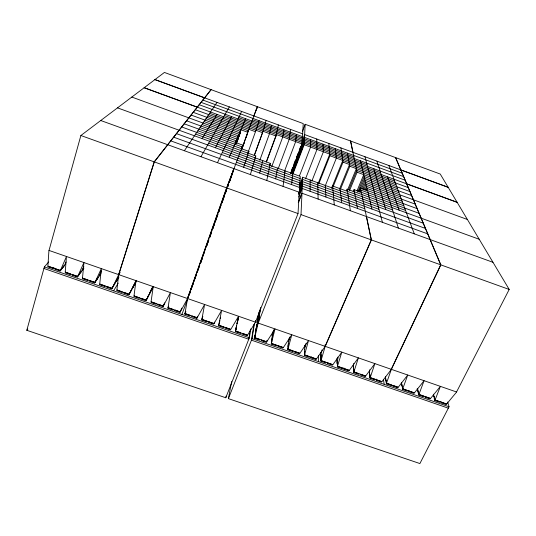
<?xml version="1.0" encoding="UTF-8"?>
<svg xmlns="http://www.w3.org/2000/svg" width="536" height="536" viewBox="0 0 536 536"><rect width="100%" height="100%" fill="white"/><g stroke="black" fill="none" stroke-linecap="round" stroke-linejoin="round"><path stroke-width="0.8" d="M311.034 357.78L311.282 357.197L316.233 358.906L315.979 359.488L311.034 357.78L311.041 356.514M310.083 191.292L310.21 179.989M310.659 139.621L310.579 147.078L299.477 175.821M304.716 353.023L304.683 354.912L309.634 356.628L309.386 357.211L304.435 355.495L304.636 348.943L305.962 343.462M304.636 345.593L304.602 347.207L304.85 346.631M260.543 307.758L258.245 323.067L301.004 214.621L301.982 193.262L298.351 202.568M298.284 202.521L301.922 193.215L302.659 177.242L392.54 209.878M292.837 174.294L304.16 144.727L305.145 124.285L440.244 174.046L509.2 289.447L456.558 391.95M236.657 325.392L235.472 331.067L247.518 335.235L255.478 322.143L298.023 213.556L299.255 192.277M290.807 173.557L302.103 143.976L303.229 123.582L164.418 72.447L80.876 135.514L49.031 250.406M298.72 193.831L299.322 192.277L300.24 176.364L208.705 143.132M287.886 349.78L288.134 349.191L293.105 350.913L292.857 351.495L287.886 349.78L288.288 346.705M288.562 339.208L288.408 341.6L288.649 341.017M395.668 157.631L440.84 264.878L391.394 369.317L381.92 381.706L370.188 377.652L374.878 363.616L365.619 376.071L353.847 371.997L358.37 357.88L349.264 370.416L337.459 366.329L341.807 352.125L332.856 364.741L321.01 360.648L325.191 346.357L316.394 359.053L304.515 354.939L308.515 340.561L299.885 353.338L287.959 349.217L288.335 343.295L289.822 337.01M288.582 339.422L288.482 341.043L289.105 338.672M291.638 184.619L292.669 173.617M296.354 134.369L295.671 141.625L284.462 171.252M271.29 344.038L271.531 343.449L276.516 345.177L276.275 345.767L271.29 344.038L271.987 337.633L273.809 329.754M272.569 332.206L272.161 335.965L272.569 333.814M271.618 342.631L271.792 340.997L271.558 341.579M272.054 338.571L271.645 340.769M211.043 89.626L154.18 161.859L118.65 274.586L116.882 290.063L129.209 294.324L135.997 280.643L133.993 295.979L146.274 300.227L153.236 286.633L151.045 301.875L163.286 306.11L170.415 292.596L168.043 307.751L180.243 311.972L187.54 298.545L189.784 292.274M260.449 307.939L258.171 323.081L254.701 337.714L266.7 341.868L266.874 340.407M283.062 186.401L285.092 170.87M290.532 129.397L289.239 139.266L278.11 168.947M254.64 338.283L254.875 337.693L259.88 339.422L259.645 340.012L254.64 338.283L255.585 331.952L259.337 315.349L255.92 329.754M255.002 336.883L255.25 335.268L255.015 335.858M256.684 325.888L256.918 324.36L256.69 324.937M257.494 320.622L257.039 322.679L258.989 312.026M257.716 319.148L258.05 316.957L257.829 317.52M255.672 320.434L255.478 322.143L48.937 250.406L47.885 266.204L60.374 270.519L64.3 265.695L66.089 261.977M447.6 402.007L449.054 406.764L419.889 463.553L228.39 398.63L252.027 338.672L254.506 323.215M253.937 324.689L251.444 340.159L448.331 408.171M48.716 261.937L44.367 266.901L26.8 330.297L225.783 397.752L249.347 337.747L250.848 328.816M275.692 178.843L277.507 168.11M283.986 129.833L282.794 136.901L271.745 166.636M249.736 333.459L248.764 339.234L43.932 268.476M250.017 331.804L250.299 330.156M235.472 331.067L238.574 316.274L230.781 329.446L218.695 325.265L221.623 310.384L213.991 323.637L201.864 319.449L204.605 304.475L197.141 317.815L184.98 313.607L187.54 298.545M228.39 398.63L231.679 381.518M189.757 293.701L190.072 292.093M225.783 397.752L226.112 396.124M220.303 318.873L220.631 317.279M266.747 180.505L270.325 163.359L117.511 107.863M266.526 161.818L276.033 136.003L278.345 124.921M237.106 323.235L238.239 317.801M235.425 331.643L235.659 331.047L240.677 332.782L240.45 333.379L235.425 331.643L236.155 328.662L235.927 329.251M236.577 326.116L236.088 328.468L236.316 327.871M238.158 318.505L237.696 320.756L237.917 320.173M259.712 311.195L255.866 330.317L256.449 327.416L256.221 327.992M257.092 322.129L259.705 311.094M322.036 349.887L320.883 354.571L321.01 360.648M259.685 173.054L262.787 160.619M271.598 125.283L269.514 133.618L259.799 160.264M272.228 335.409L273.219 331.429M337.861 357.07L337.077 360.179L337.459 366.329M353.82 363.448L353.224 365.773L353.847 371.997M218.661 325.848L218.882 325.245L223.921 326.987L223.7 327.583L218.661 325.848L219.934 320.474M369.726 369.8L369.317 371.348L370.188 377.652M287.959 349.217L291.792 334.752L283.316 347.609L271.357 343.476L275.008 328.923L266.7 341.868M213.991 323.637L214.42 322.049M304.683 346.658L305.118 345.084M53.144 268.623L53.325 267.993L48.119 266.198L47.945 266.821L53.144 268.623L53.995 267.611M60.079 271.015L61.908 268.362L60.079 271.015L54.88 269.219L55.054 268.596L60.253 270.392M65.499 264.349L65.68 263.732M250.379 174.589L255.793 155.969L195.607 134.094M254.359 155.406L262.573 132.687L266.137 120.439M77.546 276.368L72.367 274.579L72.186 275.203L77.365 276.991L79.08 274.311L78.899 274.928M79.408 274.244L81.097 271.598L80.916 272.214M82.591 269.595L82.41 270.211L83.877 268.228M94.591 282.948L96.199 280.234L94.591 282.948L89.425 281.166L89.613 280.542L94.778 282.331M201.864 319.449L202.836 316.294M201.838 320.032L202.059 319.429L207.11 321.178L206.889 321.774L201.838 320.032L202.313 318.485M111.957 288.268L106.811 286.492L106.617 287.108L111.763 288.884L113.264 286.137L113.069 286.747M113.505 286.043L114.979 283.336L114.791 283.939M118.784 274.633L154.321 161.912L167.808 144.76M117.31 279.819L117.498 279.216L116.057 281.869L118.925 277.219M117.726 279.142L117.913 278.546M129.076 294.19L123.943 292.415L123.749 293.031L128.881 294.807L130.268 292.02L130.074 292.629M197.141 317.815L197.65 316.247M130.469 291.912L131.836 289.172L131.642 289.782M132.995 287.068L132.801 287.671L135.843 282.251M133.946 285.588L134.141 284.991L133.377 286.378M134.322 284.904L135.266 282.941M196.779 318.284L197 317.68L191.935 315.925L191.72 316.528L196.779 318.284L197.281 316.743M145.939 300.703L146.14 300.093L141.028 298.324L140.827 298.934L145.939 300.703L147.018 298.498M147.581 297.158L147.38 297.768L148.639 294.994L148.439 295.597M149.691 292.857L149.49 293.453L152.083 287.973M150.529 291.343L150.723 290.747M150.871 290.639L151.065 290.043M243.639 167.239L248.925 151.407L181.724 126.965M259.169 120.721L255.498 131.729L195.298 109.713M162.944 306.579L163.152 305.976L158.053 304.214L157.845 304.817L162.944 306.579L163.909 304.341M164.23 303.597L164.438 302.994M168.029 308.341L168.244 307.731L173.329 309.493L173.115 310.096L168.029 308.341L168.659 306.84M258.171 323.081L456.632 392.01L446.609 404.077L435.024 400.07L440.384 386.369L430.515 398.509L418.891 394.489L424.09 380.707L414.368 392.928L402.71 388.895L407.742 375.026L398.168 387.327L386.476 383.28L391.334 369.331M235.438 143.172L236.269 140.814L199.988 127.602M235.592 143.085L236.972 139.152L186.588 120.788M235.733 143.025L237.662 137.518L202.059 124.533M235.86 142.998L238.346 135.91L131.816 97.063M235.974 143.005L239.009 134.335L204.055 121.572M236.068 143.045L239.666 132.787L191.097 115.052M236.155 143.119L240.316 131.266L205.978 118.717M236.269 143.099L240.945 129.772M236.336 143.219L240.188 132.225M236.979 141.98L240.296 132.526M236.999 142.194L238.386 138.248M238.942 136.673L240.322 132.727M187.479 298.492L226.601 187.888L233.89 168.646M184.203 123.816L242.841 145.169L226.748 187.935L187.62 298.539L189.918 292.321M199.801 264.958L196.987 272.831M200.357 263.384L202.313 257.856M202.869 256.275L205.663 248.382M206.226 246.801L208.739 239.699M209.576 237.327L212.095 230.225M212.651 228.644L217.958 213.643M218.52 212.068L221.033 204.96M221.87 202.595L224.39 195.486M224.946 193.905L226.902 188.384M227.74 186.012L228.577 183.647M229.14 182.066L232.49 172.592M233.046 171.011L233.609 169.436M197.637 271.276L199.03 267.33M200.484 263.424L202.387 257.856M202.943 256.275L204.618 251.538M206.353 246.848L208.812 239.699M209.65 237.327L211.05 233.381M212.779 228.691L217.475 215.224M218.648 212.109L221.107 204.966M222.005 202.642L223.901 197.067M225.073 193.952L226.976 188.384M227.874 186.059L228.651 183.647M229.267 182.113L232.564 172.599M233.18 171.058L233.683 169.443M200.464 263.558L202.42 258.044M206.32 247.016L208.832 239.927M209.65 237.763L211.037 233.83M212.732 228.905L214.125 224.966M215.499 221.241L218.005 214.159M221.904 203.144L224.443 195.828M227.787 186.381L228.624 184.016M229.421 181.905L232.805 172.203M218.795 212.062L219.626 209.703M225.194 193.985L226.587 190.052M227.907 186.454L228.745 184.096M229.368 182.193L232.986 171.976M241.347 149.269L242.841 145.169M241.622 149.571L248.289 130.757L207.834 115.964M241.89 148.921L248.845 129.297M242.909 146.402L244.161 143.052M246.185 137.256L247.297 134.121M256.228 109.813L256.784 108.245M256.322 109.847L256.878 108.279M184.96 314.197L185.175 313.587L190.246 315.342L190.032 315.945L184.96 314.197L185.791 311.905M247.84 153.035L255.98 130.275M248.088 153.752L248.925 151.407M184.98 313.607L185.825 311.282M254.205 155.561L262.995 131.233M254.948 158.314L255.793 155.969M266.245 161.972L276.341 134.543M190.36 290.713L193.241 282.941M193.898 281.373L196.41 274.385M190.494 290.76L193.087 283.765M193.945 281.434L196.538 274.432M181.918 314.438L187.58 299.122M188.994 295.289L190.126 292.227M191.258 289.159L192.102 286.861M192.391 286.097L193.248 283.758M269.742 164.927L270.325 163.359M219.264 323.489L219.492 322.893M257.434 106.711L247.726 132.251L193.235 112.332M180.243 311.972L181.697 308.106M253.85 115.91L257.34 106.677M302.471 131.327L305.145 124.285M301.929 138.194L302.525 136.633L202.889 100.064M301.962 141.564L304.676 134.583M291.175 171.326L292.663 167.426M293.855 164.304L295.343 160.405M296.535 157.282L298.023 153.383M299.215 150.261L300.703 146.362M290.8 173.242L304.495 137.357L402.194 173.215M291.356 173.014L304.435 138.784L353.907 156.941M291.611 173.604L304.368 140.238L403.635 176.645M292.046 173.751L304.294 141.712L367.073 164.726M292.589 173.617L304.227 143.206L405.122 180.183M237.535 321.513L237.756 320.93L237.059 323.804L237.287 323.215M299.255 184.471L299.859 182.91L173.684 137.183M299.336 185.804L302.659 177.242M299.235 187.948L302.559 179.393L423.226 223.177M299.43 189.362L302.458 181.577L378.959 209.321M298.72 193.161L302.351 183.815L425.437 228.423M298.907 194.662L302.25 186.093L364.788 208.745M305.5 178.89L316.984 149.43L316.749 139.025M298.793 196.993L302.143 188.417L427.728 233.877M258.164 315.356L258.385 314.793M311.825 181.188L323.389 151.775L322.96 144.137M257.38 320.454L257.608 319.878M256.342 327.228L256.57 326.645M255.505 332.675L255.732 332.086M255.136 335.06L255.37 334.471M318.136 183.48L329.781 154.113M318.799 183.761L329.921 155.742L328.836 143.467M325.164 186.072L336.367 158.093L335.228 148.639M272.415 333.613L272.65 333.03M331.831 187.6L342.792 160.452M331.663 188.297L332.601 185.985L479.211 239.264M333.03 186.91L343.047 162.14L340.903 147.903M339.442 189.235L349.526 164.512M340.708 188.612L349.841 166.247L347.469 153.135M346.49 190.709L347.127 189.168L405.564 210.414M347.482 190.186L356.366 168.632M348.815 189.63L356.742 170.421L396.037 184.786M349.519 190.642L357.123 172.237L352.936 152.318M168.043 307.751L168.679 306.224M353.117 191.948L354.068 189.644L419.058 213.281M356.989 190.883L363.75 174.656M357.76 191.955L364.192 176.525L397.491 188.685M358.825 191.814L360.427 187.975L417.095 208.611M359.174 191.52L364.648 178.428L411.601 195.573M359.917 192.411L360.875 190.113L403.829 205.744M361.572 188.819L365.11 180.357L398.992 192.725M362.684 189.242L365.579 182.327L467.399 219.485M363.803 189.704L366.055 184.33L400.546 196.906M364.936 190.206L366.544 186.374L415.199 204.109M366.075 190.749L367.039 188.451L402.154 201.241M229.267 157.323L245.635 118.697M304.555 349.66L304.796 349.083M304.502 352.139L304.75 351.556M304.481 352.976L304.729 352.393M304.435 355.495L304.683 354.912M163.286 306.11L164.606 303.061M320.749 352.802L320.997 352.232M325.124 346.296L371.26 239.873L366.369 216.537M366.497 216.578L371.401 239.92L325.252 346.343L325.138 344.722M60.374 270.519L66.464 256.496L65.218 272.194L77.666 276.502L83.938 262.56L82.497 278.171L94.906 282.459L98.282 277.467L101.559 270.814M320.923 361.197L321.118 358.061L320.923 361.197L325.855 362.906L326.109 362.323L321.171 360.614M337.459 363.716L337.358 366.879L342.276 368.58L342.538 368.004L337.613 366.302L337.533 365.009M337.358 366.879L337.613 366.302M343.918 369.15L344.179 368.574L349.09 370.269L348.829 370.852L343.918 369.15L343.817 367.85M82.712 269.722L83.737 267.437M353.74 372.547L353.74 369.351L353.74 372.547L358.644 374.242L358.912 373.666L354.001 371.971M94.906 282.459L101.344 268.61L99.723 284.127L112.084 288.401L118.697 274.633M100.982 272.536L99.569 275.564L100.956 273.514M370.075 378.195L369.974 374.966L370.075 378.195L374.959 379.883L375.227 379.307L370.336 377.619M376.587 380.446L376.862 379.87L381.746 381.558L381.471 382.135L376.587 380.446L376.386 379.113M217.489 162.696L241.622 111.434M391.267 369.271L440.699 264.824L430.073 239.565M386.155 380.567L386.349 383.823L391.226 385.505L391.494 384.935L386.623 383.247L386.268 381.237M386.349 383.823L386.623 383.247M116.372 281.387L118.543 276.877M402.281 386.148L402.576 389.431L407.434 391.113L407.715 390.543L402.851 388.861L402.422 386.825M402.576 389.431L402.851 388.861M83.844 266.399L81.318 271.591L77.365 276.991M409.055 391.669L409.33 391.099L414.187 392.781L413.906 393.344L409.055 391.669L408.747 390.308M146.274 300.227L152.941 286.928M152.284 287.959L149.825 292.984L152.867 287.035M418.361 391.716L418.08 392.278L418.75 395.025L423.594 396.694L423.875 396.131L419.031 394.456L418.75 395.025M133.122 287.195L136.466 280.469M118.858 275.953L111.763 288.884M136.479 280.348L128.881 294.807M434.133 396.345L433.852 396.901L433.282 394.858M434.388 397.256L434.106 397.819L434.877 400.6L439.701 402.268L439.989 401.705L435.158 400.03L433.39 394.201M434.877 400.6L435.158 400.03M441.309 402.824L441.597 402.261L446.421 403.923L446.133 404.486L441.309 402.824L440.907 401.424M215.432 147.775L231.619 116.6M200.966 156.72L229.321 106.912M113.599 290.827L118.242 283.122M119.086 273.876L119.957 272.462M119.119 273.956L119.957 272.596M202.099 138.569L217.093 114.423M100.621 274.037L99.261 276.047L100.353 274.097M184.384 150.73L216.993 102.383M26.8 330.297L27.818 328.977M204.692 97.854L211.137 89.659M167.755 144.72L204.638 97.847L154.944 79.603M336.843 358.383L338.216 358.859M44.367 266.901L249.347 337.747M252.027 338.672L449.054 406.764M80.876 135.514L154.18 161.859M154.321 161.912L226.601 187.888M226.748 187.935L298.023 213.556M301.004 214.621L371.26 239.873M371.401 239.92L440.699 264.824M440.84 264.878L509.2 289.447M100.748 120.513L299.322 192.277M301.922 193.215L492.979 262.305M176.471 133.638L300.113 178.501M222.286 152.505L299.993 180.686M236.383 162.234L299.731 185.181M170.783 140.874L299.597 187.5M357.123 172.237L409.899 191.526M197.838 130.784L242.178 146.918M154.964 79.589L302.686 133.859M304.629 134.576L448.15 187.285M448.17 187.312L400.848 169.932L430.127 239.565M252.463 119.722L302.445 138.054M201.087 102.356L302.358 139.501M238.694 117.659L302.277 140.968M199.225 104.728L302.19 142.462M224.423 115.521L302.103 143.976M304.16 144.727L380.647 172.746M144.191 87.716L276.033 136.003M329.921 155.742L457.128 202.3L406.724 183.868M144.171 87.736L197.235 107.166M209.63 113.31L262.573 132.687M343.047 162.14L394.637 181.021M349.841 166.247L408.258 187.613M395.575 157.597L400.74 169.872M388.875 165.524L414.274 233.83M387.588 176.853L399.119 210.145M376.922 161.128L398.375 228.088M373.806 168.706L385.826 209.603M364.942 156.733L382.423 222.319M417.645 388.781L417.859 391.367L417.202 388.667M418.529 392.399L418.864 393.772M417.47 388.687L418.891 394.489M360.44 160.8L371.951 209.04M401.812 383.917L401.819 385.82L401.263 383.146M350.611 141.028L352.983 152.325M401.357 382.443L402.71 388.895M360.427 187.975L366.423 216.537M350.517 140.995L352.889 152.291M354.068 189.644L357.472 208.444M385.364 376.902L386.476 383.28M383.401 379.481L384.225 384.359M347.127 189.168L350.377 210.735M340.032 188.685L341.72 202.742M332.601 185.985L334.276 204.913M325.278 185.456L325.928 197.027M317.748 182.722L318.123 199.077M318.464 355.817L318.552 361.659M288.495 343.435L288.1 346.464L288.495 343.435M62.451 267.692L62.277 268.315L64.079 265.702L62.451 267.692M65.446 272.188L65.271 272.811L70.457 274.606L70.638 273.983L65.446 272.188M82.725 278.164L82.537 278.78L87.703 280.569L87.891 279.946L82.725 278.164M96.668 279.537L96.48 280.154L98.068 277.474L96.668 279.537M99.937 284.114L99.75 284.737L104.902 286.512L105.09 285.896L99.937 284.114M117.096 290.05L116.902 290.666L122.041 292.442L122.235 291.825L117.096 290.05M134.201 295.966L134 296.575L139.119 298.344L139.32 297.735L134.201 295.966M151.252 301.855L151.045 302.465L156.144 304.234L156.351 303.624L151.252 301.855M175.024 310.076L174.81 310.686L179.888 312.441L180.103 311.838L175.024 310.076M208.799 321.754L208.578 322.357L213.623 324.099L213.844 323.503L208.799 321.754M225.602 327.57L225.375 328.166L230.406 329.901L230.634 329.305L225.602 327.57M242.352 333.359L242.118 333.955L247.13 335.69L247.364 335.094L242.352 333.359M261.548 339.998L261.307 340.588L266.305 342.316L266.539 341.727L261.548 339.998M278.177 345.747L277.936 346.336L282.914 348.058L283.155 347.469L278.177 345.747M294.76 351.482L294.512 352.072L299.477 353.787L299.725 353.197L294.76 351.482M321.051 354.711L320.85 357.8L321.051 354.711M327.757 362.892L327.503 363.475L332.434 365.177L332.689 364.601L327.757 362.892M337.245 360.319L337.151 363.435L337.245 360.319M353.392 365.914L353.392 369.063L353.392 365.914M360.54 374.228L360.279 374.805L365.177 376.5L365.445 375.924L360.54 374.228M369.492 371.488L369.585 374.664L369.492 371.488M385.538 377.049L385.732 380.252L385.538 377.049M393.123 385.498L392.848 386.067L397.712 387.749L397.987 387.18L393.123 385.498M425.49 396.687L425.209 397.256L430.046 398.925L430.328 398.362L425.49 396.687"/></g></svg>
